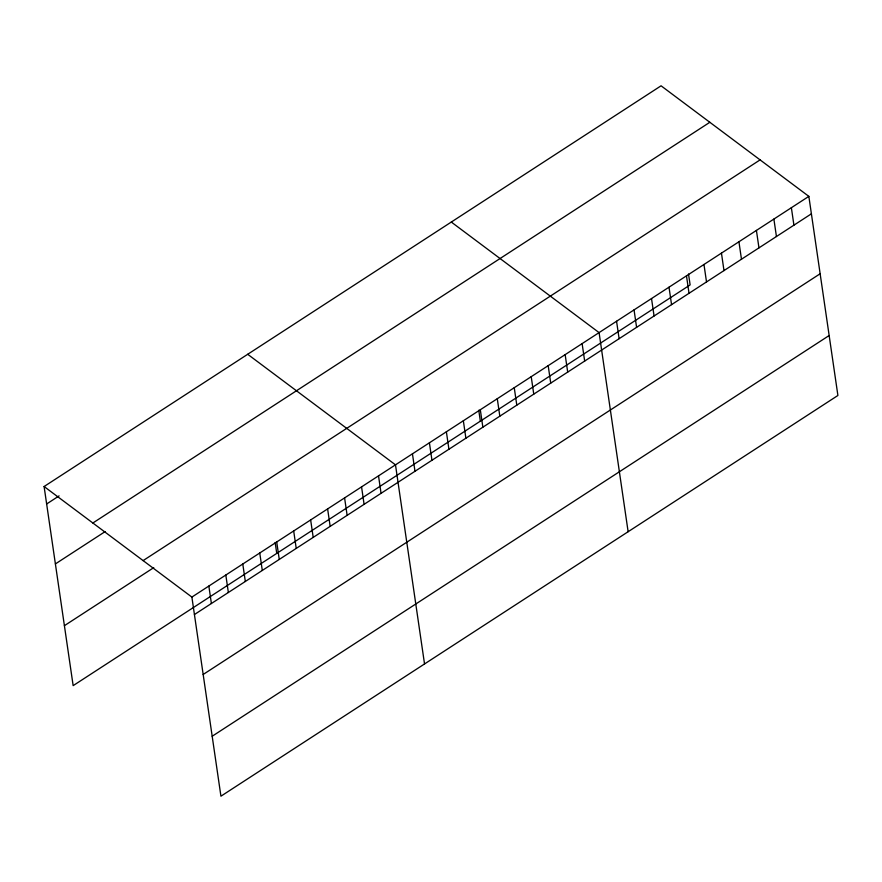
<?xml version="1.0" encoding="UTF-8"?>
<svg xmlns="http://www.w3.org/2000/svg" width="882" height="882" viewBox="0 0 882 882"><rect width="100%" height="100%" fill="white"/><g stroke="black" fill="none" stroke-linecap="round" stroke-linejoin="round"><path stroke-width="1.32" d="M44.1 486.522L661.07 85.808L808.849 196.366L837.9 395.478L220.93 796.192L191.879 597.081L44.1 486.522L73.151 685.634L690.121 284.919L688.522 274.015M46.647 503.975L59.083 495.893M92.864 523.004L709.834 122.289M55.39 563.918L105.156 531.592M143.116 560.599L760.086 159.885M64.397 625.68L153.755 567.644M191.879 597.081L808.849 196.366M194.426 614.534L811.396 213.819M203.169 674.476L820.15 273.762M212.187 736.238L829.157 335.524M451.297 222.055L599.087 332.613L628.127 531.714M247.699 354.288L395.489 464.847L424.529 663.959M791.375 207.722L793.921 225.175M773.889 219.078L776.436 236.53M756.414 230.434L758.961 247.875M738.929 241.789L741.475 259.231M721.454 253.134L723.99 270.587M703.968 264.49L706.515 281.942M686.483 275.846L689.029 293.298M669.008 287.201L671.555 304.643M651.522 298.557L654.069 315.999M634.048 309.902L636.595 327.354M616.562 321.257L619.109 338.71M582.12 343.627L584.667 361.08M565.153 354.652L567.699 372.105M548.185 365.666L550.732 383.119M531.218 376.691L533.764 394.144M514.25 387.716L516.797 405.158M497.283 398.73L499.829 416.183M480.315 409.755L482.862 427.197M478.761 410.262L480.348 421.155M463.348 420.769L465.894 438.222M446.38 431.794L448.927 449.236M429.413 442.808L431.96 460.261M412.445 453.833L414.992 471.275M378.521 475.872L381.057 493.314M361.554 486.886L364.101 504.339M344.586 497.911L347.133 515.353M327.619 508.925L330.166 526.378M310.651 519.95L313.198 537.392M293.684 530.964L296.231 548.417M276.716 541.989L279.263 559.431M275.162 542.496L276.75 553.4M259.749 553.003L262.296 570.456M242.782 564.028L245.328 581.47M225.814 575.042L228.361 592.495M208.847 586.067L211.393 603.509"/></g></svg>
